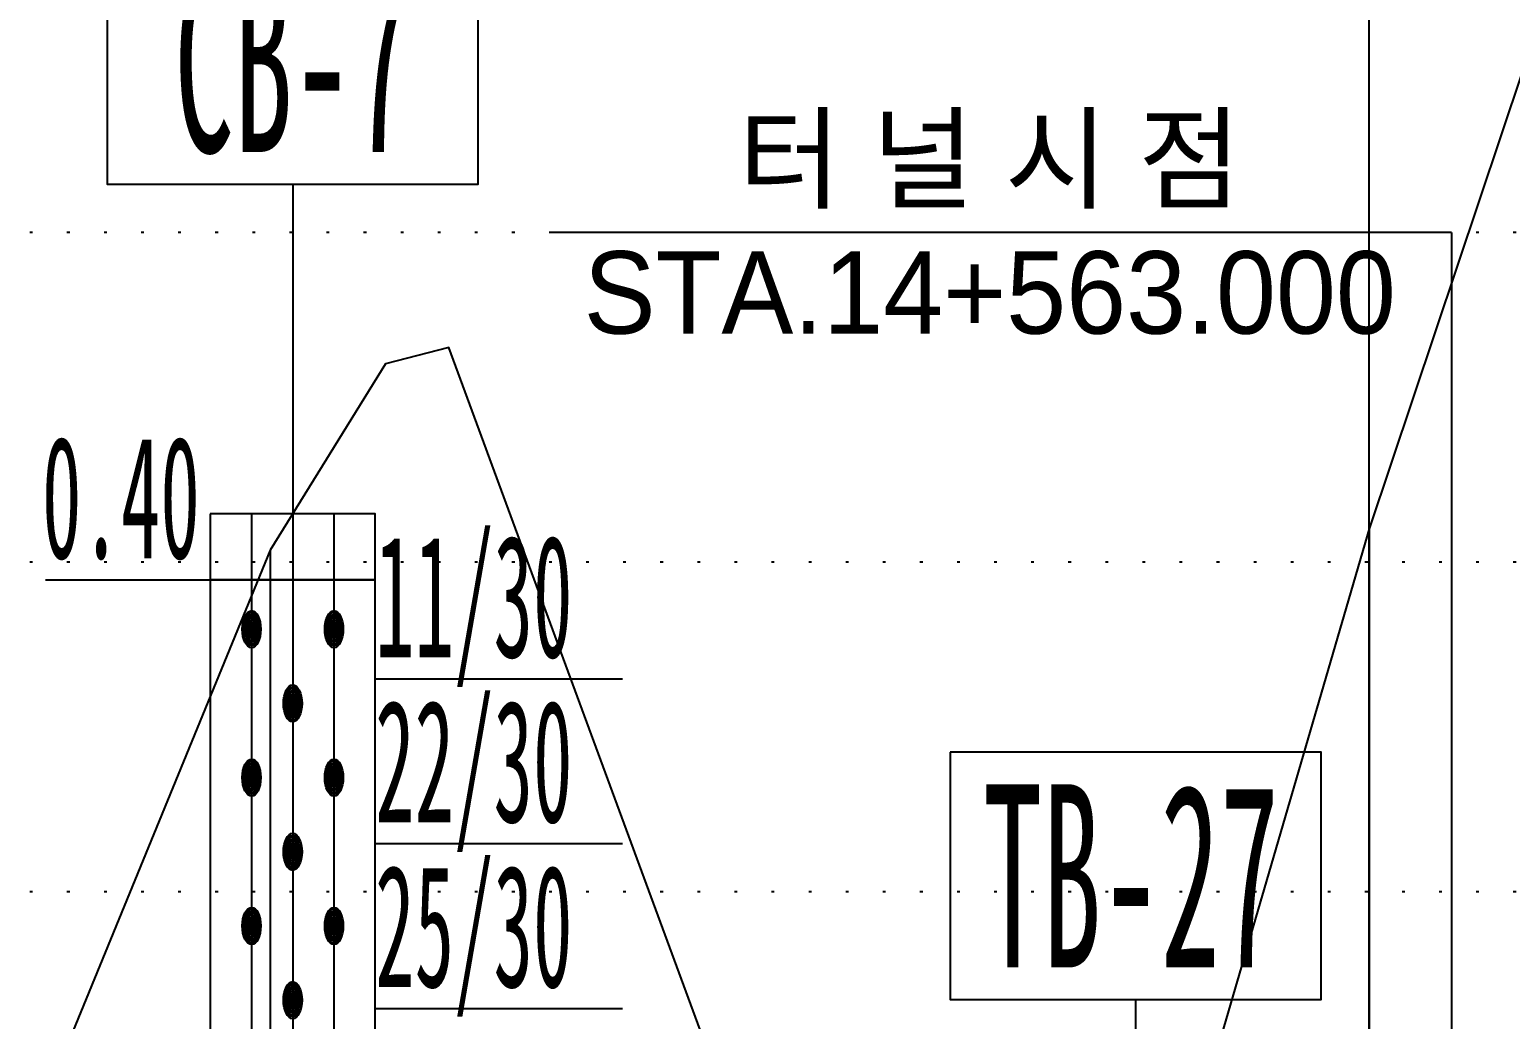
# Model space of a CAD drawing. Header units: millimetres. Extents: x -1499 to 6658, y -12483 to -6008.
# Drawn here: x 3767.4 to 3821.3, y -10809.7 to -10773.7 of the extents above; entities that cross this region are included whole.
import ezdxf
from ezdxf.enums import TextEntityAlignment as Align

# ---------------------------------------------------------------- set-up
doc = ezdxf.new("R2010")
doc.units = ezdxf.units.MM
doc.linetypes.add('A-DOTLN01H', pattern=[0.125, 0, -0.125])
for name, color, linetype in [('3공구_안성방향_CR-LEAT-NEW', 7, 'Continuous'), ('CR-GRID', 56, 'A-DOTLN01H'), ('CR-LEAL', 1, 'Continuous'), ('CS-DIML', 1, 'Continuous'), ('CS-TEXT', 3, 'Continuous'), ('Layer', 7, 'Continuous'), ('수직그리드', 1, 'Continuous'), ('종단지반선', 3, 'Continuous')]:
    doc.layers.add(name, color=color, linetype=linetype)
doc.styles.add('ST1', font='Dotum.TTF')
doc.styles.add('굴림체', font='굴림체')

# ---------------------------------------------------------------- blocks, each defined once
blk = doc.blocks.new('TB-27')
at = {"layer": 'Layer'}
for points in [[(-2.25, 3.5), (-2.25, 2), (2.25, 2), (2.25, 3.5), (-2.25, 3.5)], [(-2.25, 2), (2.25, 2)], [(0, 2), (0, 0)]]:
    blk.add_lwpolyline(points, dxfattribs=at)
at = {"layer": 'Layer', "style": '굴림체'}
blk.add_text('TB-27', height=1.11111, dxfattribs=at).set_placement((-1.8506, 2.1944))
blk = doc.blocks.new('CB-7')
at = {"layer": 'Layer'}
for points in [[(-2.25, 3.5), (-2.25, 2), (2.25, 2), (2.25, 3.5), (-2.25, 3.5)], [(-2.25, 2), (2.25, 2)], [(0, 2), (0, 0)], [(-1, 0), (-1, -0.4), (1, -0.4), (1, 0), (-1, 0)], [(-0.5, 0), (-0.5, -0.4)], [(0, 0), (0, -0.4)], [(0.5, 0), (0.5, -0.4)], [(-3, -0.4), (-1, -0.4)], [(-1, -0.4), (-1, -9), (1, -9), (1, -0.4), (-1, -0.4)], [(-0.5, -0.4), (-0.5, -9)], [(0, -0.4), (0, -9)], [(0.5, -0.4), (0.5, -9)], [(1, -1), (4, -1)], [(1, -2), (4, -2)], [(1, -3), (4, -3)]]:
    blk.add_lwpolyline(points, dxfattribs=at)
for centre, radius in [((-0.5, -0.7), 0.1125), ((-0.5, -0.7), 0.1013), ((-0.5, -0.7), 0.09), ((-0.5, -0.7), 0.0788), ((0.5, -0.7), 0.1125), ((0.5, -0.7), 0.1013), ((0.5, -0.7), 0.09), ((0.5, -0.7), 0.0788), ((-0.5, -0.7), 0.0675), ((-0.5, -0.7), 0.0563), ((-0.5, -0.7), 0.045), ((-0.5, -0.7), 0.0338), ((-0.5, -0.7), 0.0225), ((-0.5, -0.7), 0.0112), ((0.5, -0.7), 0.0675), ((0.5, -0.7), 0.0563), ((0.5, -0.7), 0.045), ((0.5, -0.7), 0.0338), ((0.5, -0.7), 0.0225), ((0.5, -0.7), 0.0112), ((0, -1.15), 0.1125), ((0, -1.15), 0.1013), ((0, -1.15), 0.09), ((0, -1.15), 0.0788), ((0, -1.15), 0.0675), ((0, -1.15), 0.0563), ((0, -1.15), 0.045), ((0, -1.15), 0.0338), ((0, -1.15), 0.0225), ((0, -1.15), 0.0112), ((-0.5, -1.6), 0.1125), ((-0.5, -1.6), 0.1013), ((-0.5, -1.6), 0.09), ((-0.5, -1.6), 0.0788), ((0.5, -1.6), 0.1125), ((0.5, -1.6), 0.1013), ((0.5, -1.6), 0.09), ((0.5, -1.6), 0.0788), ((-0.5, -1.6), 0.0675), ((-0.5, -1.6), 0.0563), ((-0.5, -1.6), 0.045), ((-0.5, -1.6), 0.0338), ((-0.5, -1.6), 0.0225), ((-0.5, -1.6), 0.0112), ((0.5, -1.6), 0.0675), ((0.5, -1.6), 0.0563), ((0.5, -1.6), 0.045), ((0.5, -1.6), 0.0338), ((0.5, -1.6), 0.0225), ((0.5, -1.6), 0.0112), ((0, -2.05), 0.1125), ((0, -2.05), 0.1013), ((0, -2.05), 0.09), ((0, -2.05), 0.0788), ((0, -2.05), 0.0675), ((0, -2.05), 0.0563), ((0, -2.05), 0.045), ((0, -2.05), 0.0338), ((0, -2.05), 0.0225), ((0, -2.05), 0.0112), ((-0.5, -2.5), 0.1125), ((-0.5, -2.5), 0.1013), ((-0.5, -2.5), 0.09), ((-0.5, -2.5), 0.0788), ((0.5, -2.5), 0.1125), ((0.5, -2.5), 0.1013), ((0.5, -2.5), 0.09), ((0.5, -2.5), 0.0788), ((-0.5, -2.5), 0.0675), ((-0.5, -2.5), 0.0563), ((-0.5, -2.5), 0.045), ((-0.5, -2.5), 0.0338), ((-0.5, -2.5), 0.0225), ((-0.5, -2.5), 0.0112), ((0.5, -2.5), 0.0675), ((0.5, -2.5), 0.0563), ((0.5, -2.5), 0.045), ((0.5, -2.5), 0.0338), ((0.5, -2.5), 0.0225), ((0.5, -2.5), 0.0112), ((0, -2.95), 0.1125), ((0, -2.95), 0.1013), ((0, -2.95), 0.09), ((0, -2.95), 0.0788), ((0, -2.95), 0.0675), ((0, -2.95), 0.0563), ((0, -2.95), 0.045), ((0, -2.95), 0.0338), ((0, -2.95), 0.0225), ((0, -2.95), 0.0112)]:
    blk.add_circle(centre, radius, dxfattribs=at)
at = {"layer": 'Layer', "style": '굴림체'}
blk.add_text('CB-7', height=1.11111, dxfattribs=at).set_placement((0, 2.75), align=Align.MIDDLE_CENTER)
for s, p in [('  0.40', (-4, -0.2704)), ('11/30', (1, -0.8704)), ('22/30', (1, -1.8704)), ('25/30', (1, -2.8704))]:
    blk.add_text(s, height=0.74074, dxfattribs=at).set_placement(p)

msp = doc.modelspace()

# ---------------------------------------------------------------- linework, layer by layer
at = {"layer": '3공구_안성방향_CR-LEAT-NEW', "color": 3}
msp.add_line((3816.157, -10892.521), (3816.157, -10765.084), dxfattribs=at)
at = {"layer": 'CR-GRID', "linetype": 'A-DOTLN01H', "ltscale": 10}
for p, q in [((696.157, -10781.058), (6196.157, -10781.058)), ((696.157, -10793.058), (6196.157, -10793.058)), ((696.157, -10805.058), (6196.157, -10805.058))]:
    msp.add_line(p, q, dxfattribs=at)
at = {"layer": 'CR-LEAL'}
msp.add_line((3819.157, -10781.073), (3819.157, -10849.318), dxfattribs=at)
at = {"layer": 'CS-DIML'}
msp.add_line((3819.157, -10781.073), (3786.358, -10781.073), dxfattribs=at)
at = {"layer": '수직그리드'}
for p, q in [((3816.157, -10791.858), (3816.157, -11873.058)), ((3776.157, -10792.632), (3776.157, -11873.058))]:
    msp.add_line(p, q, dxfattribs=at)
at = {"layer": '종단지반선', "flags": 128}
msp.add_lwpolyline([(3889.157, -10823.802), (3876.157, -10784.52), (3856.157, -10780.572), (3838.057, -10734.558), (3836.157, -10736.082), (3834.557, -10736.958), (3816.157, -10791.858), (3802.657, -10838.118), (3801.557, -10838.118), (3796.157, -10821.876), (3782.657, -10785.258), (3780.357, -10785.858), (3776.157, -10792.632), (3756.157, -10841.346), (3736.157, -10911.414), (3733.757, -10922.658), (3731.557, -10922.958), (3716.157, -10880.862), (3706.357, -10851.378)], dxfattribs=at)

# ---------------------------------------------------------------- block references
at = {"color": 2, "xscale": 3, "yscale": 6, "zscale": 3}
msp.add_blockref('CB-7', (3776.977, -10791.309), dxfattribs=at)
at = {"xscale": 3, "yscale": 6, "zscale": 3}
msp.add_blockref('TB-27', (3807.657, -10820.984), dxfattribs=at)

# ---------------------------------------------------------------- texts
at = {"layer": 'CS-TEXT', "style": 'ST1'}
for s, p in [('터 널 시 점', (3802.349, -10779.887)), ('STA.14+563.000', (3802.349, -10784.754))]:
    msp.add_text(s, height=3, rotation=359.9994, dxfattribs=at).set_placement(p, align=Align.CENTER)

doc.saveas('drawing.dxf')
